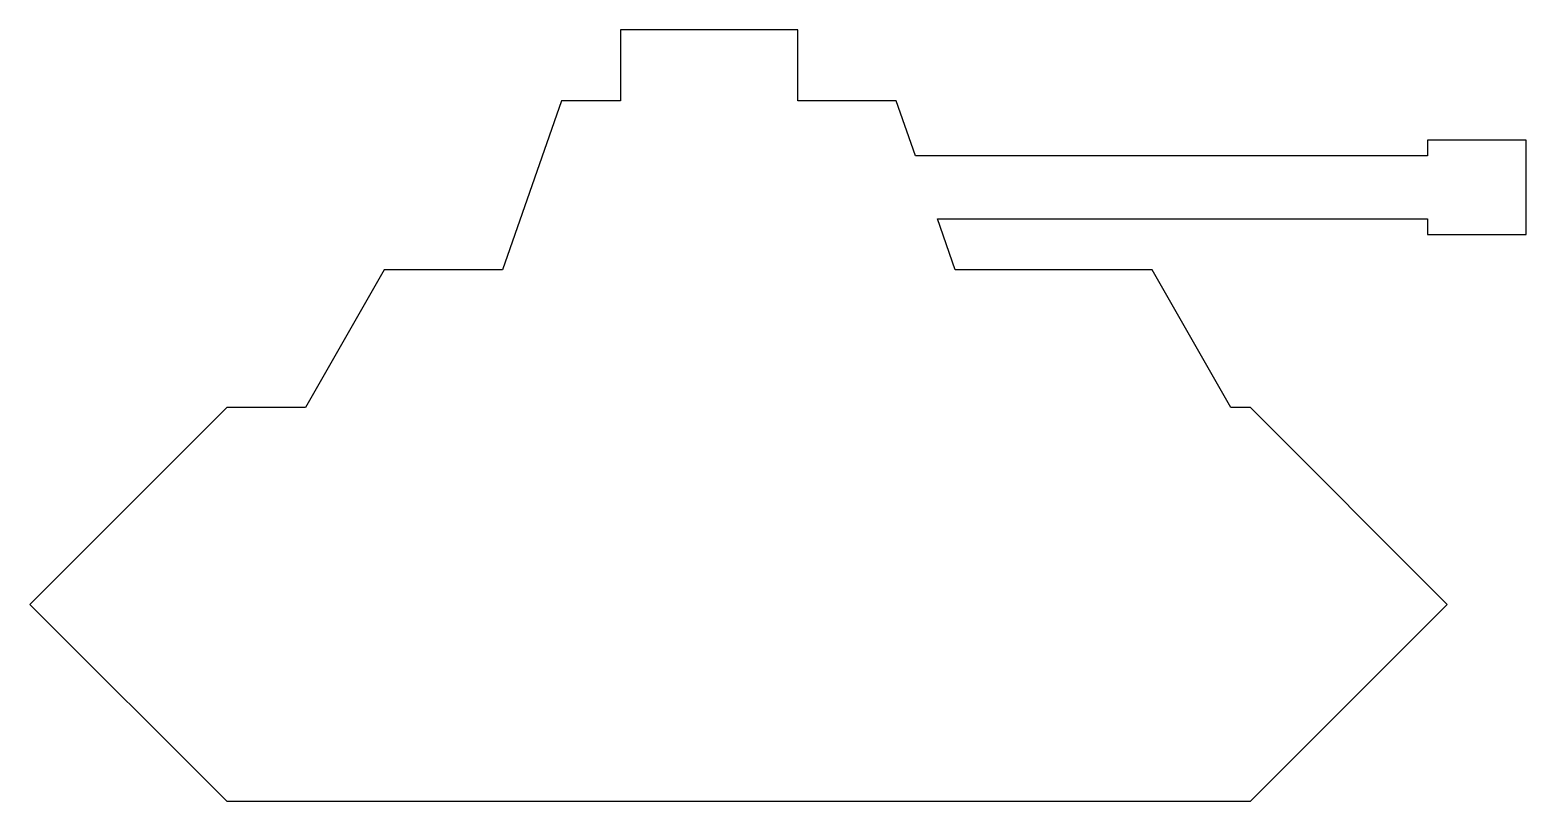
# Model space of a CAD drawing. Header units: metres. Extents: x 0 to 38, y 0 to 19.6.
import ezdxf

# ---------------------------------------------------------------- set-up
doc = ezdxf.new("R2010")
doc.units = ezdxf.units.M

msp = doc.modelspace()

# ---------------------------------------------------------------- linework, layer by layer
msp.add_lwpolyline([(5, 0), (31, 0), (36, 5), (31, 10), (30.5, 10), (28.5, 13.5), (23.5, 13.5), (23.05, 14.8), (35.5, 14.8), (35.5, 14.4), (38, 14.4), (38, 16.8), (35.5, 16.8), (35.5, 16.4), (22.49, 16.4), (22, 17.8), (19.5, 17.8), (19.5, 19.6), (15, 19.6), (15, 17.8), (13.5, 17.8), (12, 13.5), (9, 13.5), (7, 10), (5, 10), (0, 5)], close=True)

doc.saveas('drawing.dxf')
